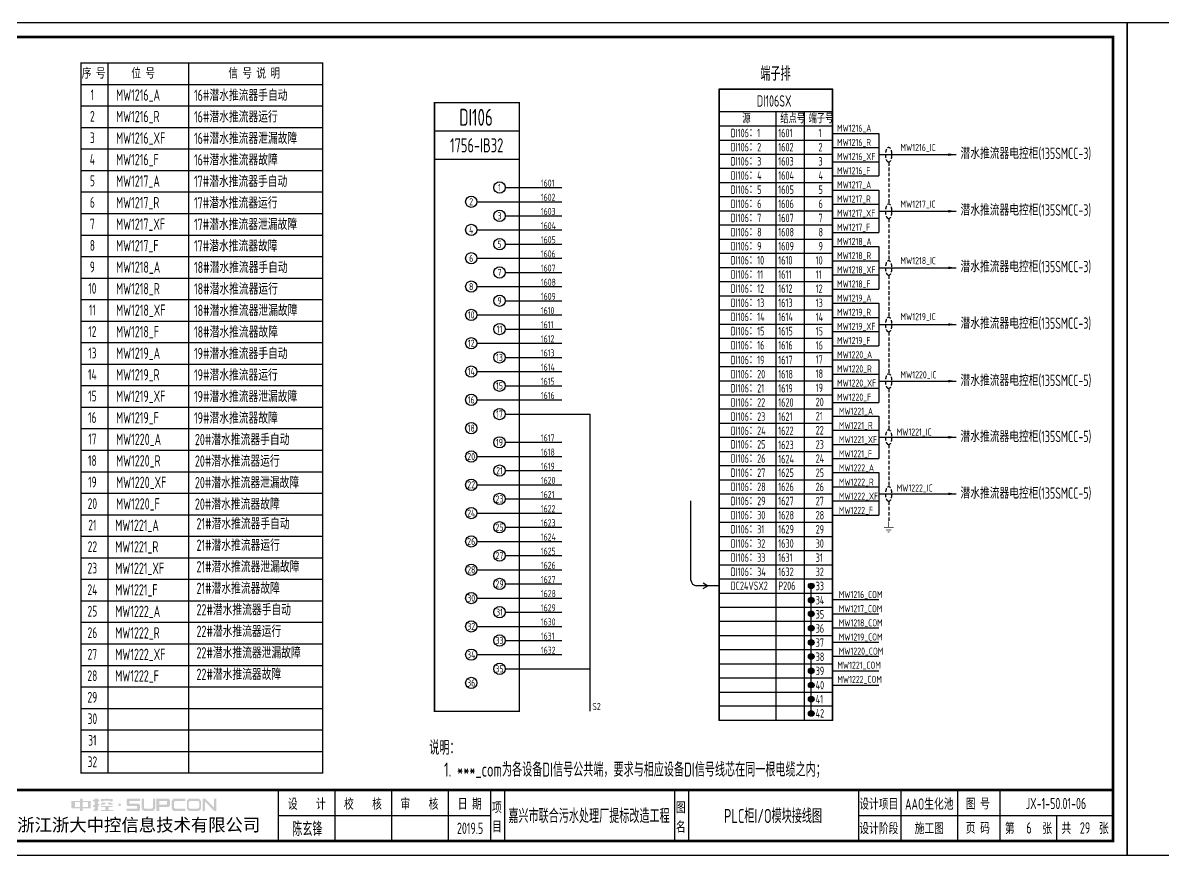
# Model space of a CAD drawing. Header units: millimetres. Extents: x 30557 to 235556, y -116603 to -73383.
# Drawn here: x 59918 to 63948, y -79651 to -76711 of the extents above; entities that cross this region are included whole.
import ezdxf
from ezdxf.enums import TextEntityAlignment as Align

# ---------------------------------------------------------------- set-up
doc = ezdxf.new("R2010")
doc.units = ezdxf.units.MM
doc.linetypes.add('DASHED2', pattern=[0.375, 0.25, -0.125])
doc.layers.add('1', color=3, linetype='Continuous')
doc.layers.add('符号层', color=3, linetype='Continuous')
doc.layers.add('_Drawing', color=7, linetype='Continuous', lineweight=25)
doc.styles.add('supcon', font='sceie.shx', dxfattribs={"width": 0.75, "height": 40, "bigfont": 'sceic.shx'})
doc.styles.add('Title', font='', dxfattribs={"height": 45})
doc.styles.get('Title').set_extended_font_data('SimHei')

# ---------------------------------------------------------------- blocks, each defined once
blk = doc.blocks.new('中控·SUPCON')
at = {"linetype": 'Continuous'}
h = blk.add_hatch(color=2, dxfattribs=at)
h.dxf.hatch_style = 1
h.paths.add_polyline_path([(34, 33), (20, 33), (20, 37), (15, 37), (15, 36), (15, 33), (0, 33), (0, 20), (13, 20), (15, 20), (15, 15), (20, 15), (20, 20), (22, 20), (34, 20)])
h.paths.add_polyline_path([(20, 30), (20, 31), (29, 31), (29, 22), (20, 22)], flags=16)
h.paths.add_polyline_path([(15, 30), (15, 22), (6, 22), (6, 31), (15, 31)], flags=16)
h.paths.add_polyline_path([(47, 32), (49, 32), (49, 35), (47, 35), (47, 37), (41, 37), (41, 35), (38, 35), (38, 32), (41, 32), (41, 25.8), (38, 25), (38, 22), (41, 22.8), (41, 18.3), (39, 17), (39, 15), (47, 16), (47, 24.5), (49, 25), (49, 28), (47, 27.5)])
h.paths.add_polyline_path([(61, 30), (55, 30), (52, 28), (52, 26), (58, 26)])
h.paths.add_polyline_path([(73, 28), (71, 28), (70, 30), (64, 30), (66, 26), (73, 26)])
h.paths.add_polyline_path([(73, 36), (64.6, 36), (64.6, 37), (60.4, 37), (60.4, 36), (52, 36), (52, 32), (56.8, 32), (56.8, 33.1), (68.2, 33.1), (68.2, 32), (73, 32)])
h.paths.add_polyline_path([(66, 22), (73, 22), (73, 24), (52, 24), (52, 22), (60, 22), (60, 17), (52, 17), (52, 15), (74, 15), (74, 17), (66, 17)])
h.paths.add_polyline_path([(82.7, 26.1, 1), (87.6, 26.1, 1)])
h.paths.add_polyline_path([(118, 28), (103.5, 28, -0.414214), (102.5, 29), (102.5, 32, -0.414214), (103.5, 33), (121, 33), (121, 37), (100.5, 37, 0.414214), (97.5, 34), (97.5, 27, 0.414214), (100.5, 24), (115, 24, -0.414214), (116, 23), (116, 20, -0.414214), (115, 19), (97.5, 19), (97.5, 15), (118, 15, 0.414214), (121, 18), (121, 25, 0.414214)])
h.paths.add_polyline_path([(128, 37), (124, 37), (124, 36), (124, 21, 0.414214), (130, 15), (142, 15, 0.414214), (148, 21), (148, 37), (144, 37), (144, 22, -0.414214), (141, 19), (131, 19, -0.414214), (128, 22)])
h.paths.add_polyline_path([(174, 26), (174, 33, 0.414214), (170, 37), (150, 37), (150, 36), (150, 15), (155, 15), (155, 22), (170, 22, 0.414214)])
h.paths.add_polyline_path([(167, 26), (155, 26), (155, 33), (167, 33, -0.414214), (169, 31), (169, 28, -0.414214)], flags=16)
h.paths.add_polyline_path([(201, 19), (185, 19, -0.414214), (181, 23), (181, 29, -0.414214), (185, 33), (201, 33), (201, 37), (183, 37, 0.414214), (177, 31), (177, 21, 0.414214), (183, 15), (201, 15)])
h.paths.add_polyline_path([(229, 21), (229, 31, 0.414214), (223, 37), (210, 37, 0.414214), (204, 31), (204, 21, 0.414214), (210, 15), (223, 15, 0.414214)])
h.paths.add_polyline_path([(207, 23), (207, 29, -0.414214), (211, 33), (222, 33, -0.414214), (226, 29), (226, 23, -0.414214), (222, 19), (211, 19, -0.414214)], flags=16)
h.paths.add_polyline_path([(236, 32.1), (252, 15), (256, 15), (256, 37), (252, 37), (252, 21), (236, 37), (232, 37), (232, 36), (232, 15), (236, 15)])
h = blk.add_hatch(color=2, dxfattribs=at)
h.dxf.hatch_style = 1
h.paths.add_polyline_path([(34, 33), (20, 33), (20, 37), (15, 37), (15, 36), (15, 33), (0, 33), (0, 20), (13, 20), (15, 20), (15, 15), (20, 15), (20, 20), (22, 20), (34, 20)])
h.paths.add_polyline_path([(20, 30), (20, 31), (29, 31), (29, 22), (20, 22)], flags=16)
h.paths.add_polyline_path([(15, 30), (15, 22), (6, 22), (6, 31), (15, 31)], flags=16)
h.paths.add_polyline_path([(47, 32), (49, 32), (49, 35), (47, 35), (47, 37), (41, 37), (41, 35), (38, 35), (38, 32), (41, 32), (41, 25.8), (38, 25), (38, 22), (41, 22.8), (41, 18.3), (39, 17), (39, 15), (47, 16), (47, 24.5), (49, 25), (49, 28), (47, 27.5)])
h.paths.add_polyline_path([(61, 30), (55, 30), (52, 28), (52, 26), (58, 26)])
h.paths.add_polyline_path([(73, 28), (71, 28), (70, 30), (64, 30), (66, 26), (73, 26)])
h.paths.add_polyline_path([(73, 36), (64.6, 36), (64.6, 37), (60.4, 37), (60.4, 36), (52, 36), (52, 32), (56.8, 32), (56.8, 33.1), (68.2, 33.1), (68.2, 32), (73, 32)])
h.paths.add_polyline_path([(66, 22), (73, 22), (73, 24), (52, 24), (52, 22), (60, 22), (60, 17), (52, 17), (52, 15), (74, 15), (74, 17), (66, 17)])
h.paths.add_polyline_path([(82.7, 26.1, 1), (87.6, 26.1, 1)])
h.paths.add_polyline_path([(118, 28), (103.5, 28, -0.414214), (102.5, 29), (102.5, 32, -0.414214), (103.5, 33), (121, 33), (121, 37), (100.5, 37, 0.414214), (97.5, 34), (97.5, 27, 0.414214), (100.5, 24), (115, 24, -0.414214), (116, 23), (116, 20, -0.414214), (115, 19), (97.5, 19), (97.5, 15), (118, 15, 0.414214), (121, 18), (121, 25, 0.414214)])
h.paths.add_polyline_path([(128, 37), (124, 37), (124, 36), (124, 21, 0.414214), (130, 15), (142, 15, 0.414214), (148, 21), (148, 37), (144, 37), (144, 22, -0.414214), (141, 19), (131, 19, -0.414214), (128, 22)])
h.paths.add_polyline_path([(174, 26), (174, 33, 0.414214), (170, 37), (150, 37), (150, 36), (150, 15), (155, 15), (155, 22), (170, 22, 0.414214)])
h.paths.add_polyline_path([(167, 26), (155, 26), (155, 33), (167, 33, -0.414214), (169, 31), (169, 28, -0.414214)], flags=16)
h.paths.add_polyline_path([(201, 19), (185, 19, -0.414214), (181, 23), (181, 29, -0.414214), (185, 33), (201, 33), (201, 37), (183, 37, 0.414214), (177, 31), (177, 21, 0.414214), (183, 15), (201, 15)])
h.paths.add_polyline_path([(229, 21), (229, 31, 0.414214), (223, 37), (210, 37, 0.414214), (204, 31), (204, 21, 0.414214), (210, 15), (223, 15, 0.414214)])
h.paths.add_polyline_path([(207, 23), (207, 29, -0.414214), (211, 33), (222, 33, -0.414214), (226, 29), (226, 23, -0.414214), (222, 19), (211, 19, -0.414214)], flags=16)
h.paths.add_polyline_path([(236, 32.1), (252, 15), (256, 15), (256, 37), (252, 37), (252, 21), (236, 37), (232, 37), (232, 36), (232, 15), (236, 15)])
h = blk.add_hatch(color=2, dxfattribs=at)
h.dxf.hatch_style = 1
h.paths.add_polyline_path([(34, 33), (20, 33), (20, 37), (15, 37), (15, 36), (15, 33), (0, 33), (0, 20), (13, 20), (15, 20), (15, 15), (20, 15), (20, 20), (22, 20), (34, 20)])
h.paths.add_polyline_path([(20, 30), (20, 31), (29, 31), (29, 22), (20, 22)], flags=16)
h.paths.add_polyline_path([(15, 30), (15, 22), (6, 22), (6, 31), (15, 31)], flags=16)
h.paths.add_polyline_path([(47, 32), (49, 32), (49, 35), (47, 35), (47, 37), (41, 37), (41, 35), (38, 35), (38, 32), (41, 32), (41, 25.8), (38, 25), (38, 22), (41, 22.8), (41, 18.3), (39, 17), (39, 15), (47, 16), (47, 24.5), (49, 25), (49, 28), (47, 27.5)])
h.paths.add_polyline_path([(61, 30), (55, 30), (52, 28), (52, 26), (58, 26)])
h.paths.add_polyline_path([(73, 28), (71, 28), (70, 30), (64, 30), (66, 26), (73, 26)])
h.paths.add_polyline_path([(73, 36), (64.6, 36), (64.6, 37), (60.4, 37), (60.4, 36), (52, 36), (52, 32), (56.8, 32), (56.8, 33.1), (68.2, 33.1), (68.2, 32), (73, 32)])
h.paths.add_polyline_path([(66, 22), (73, 22), (73, 24), (52, 24), (52, 22), (60, 22), (60, 17), (52, 17), (52, 15), (74, 15), (74, 17), (66, 17)])
h.paths.add_polyline_path([(82.7, 26.1, 1), (87.6, 26.1, 1)])
h.paths.add_polyline_path([(118, 28), (103.5, 28, -0.414214), (102.5, 29), (102.5, 32, -0.414214), (103.5, 33), (121, 33), (121, 37), (100.5, 37, 0.414214), (97.5, 34), (97.5, 27, 0.414214), (100.5, 24), (115, 24, -0.414214), (116, 23), (116, 20, -0.414214), (115, 19), (97.5, 19), (97.5, 15), (118, 15, 0.414214), (121, 18), (121, 25, 0.414214)])
h.paths.add_polyline_path([(128, 37), (124, 37), (124, 36), (124, 21, 0.414214), (130, 15), (142, 15, 0.414214), (148, 21), (148, 37), (144, 37), (144, 22, -0.414214), (141, 19), (131, 19, -0.414214), (128, 22)])
h.paths.add_polyline_path([(174, 26), (174, 33, 0.414214), (170, 37), (150, 37), (150, 36), (150, 15), (155, 15), (155, 22), (170, 22, 0.414214)])
h.paths.add_polyline_path([(167, 26), (155, 26), (155, 33), (167, 33, -0.414214), (169, 31), (169, 28, -0.414214)], flags=16)
h.paths.add_polyline_path([(201, 19), (185, 19, -0.414214), (181, 23), (181, 29, -0.414214), (185, 33), (201, 33), (201, 37), (183, 37, 0.414214), (177, 31), (177, 21, 0.414214), (183, 15), (201, 15)])
h.paths.add_polyline_path([(229, 21), (229, 31, 0.414214), (223, 37), (210, 37, 0.414214), (204, 31), (204, 21, 0.414214), (210, 15), (223, 15, 0.414214)])
h.paths.add_polyline_path([(207, 23), (207, 29, -0.414214), (211, 33), (222, 33, -0.414214), (226, 29), (226, 23, -0.414214), (222, 19), (211, 19, -0.414214)], flags=16)
h.paths.add_polyline_path([(236, 32.1), (252, 15), (256, 15), (256, 37), (252, 37), (252, 21), (236, 37), (232, 37), (232, 36), (232, 15), (236, 15)])
h = blk.add_hatch(color=2, dxfattribs=at)
h.dxf.hatch_style = 1
h.paths.add_polyline_path([(34, 33), (20, 33), (20, 37), (15, 37), (15, 36), (15, 33), (0, 33), (0, 20), (13, 20), (15, 20), (15, 15), (20, 15), (20, 20), (22, 20), (34, 20)])
h.paths.add_polyline_path([(20, 30), (20, 31), (29, 31), (29, 22), (20, 22)], flags=16)
h.paths.add_polyline_path([(15, 30), (15, 22), (6, 22), (6, 31), (15, 31)], flags=16)
h.paths.add_polyline_path([(47, 32), (49, 32), (49, 35), (47, 35), (47, 37), (41, 37), (41, 35), (38, 35), (38, 32), (41, 32), (41, 25.8), (38, 25), (38, 22), (41, 22.8), (41, 18.3), (39, 17), (39, 15), (47, 16), (47, 24.5), (49, 25), (49, 28), (47, 27.5)])
h.paths.add_polyline_path([(61, 30), (55, 30), (52, 28), (52, 26), (58, 26)])
h.paths.add_polyline_path([(73, 28), (71, 28), (70, 30), (64, 30), (66, 26), (73, 26)])
h.paths.add_polyline_path([(73, 36), (64.6, 36), (64.6, 37), (60.4, 37), (60.4, 36), (52, 36), (52, 32), (56.8, 32), (56.8, 33.1), (68.2, 33.1), (68.2, 32), (73, 32)])
h.paths.add_polyline_path([(66, 22), (73, 22), (73, 24), (52, 24), (52, 22), (60, 22), (60, 17), (52, 17), (52, 15), (74, 15), (74, 17), (66, 17)])
h.paths.add_polyline_path([(82.7, 26.1, 1), (87.6, 26.1, 1)])
h.paths.add_polyline_path([(118, 28), (103.5, 28, -0.414214), (102.5, 29), (102.5, 32, -0.414214), (103.5, 33), (121, 33), (121, 37), (100.5, 37, 0.414214), (97.5, 34), (97.5, 27, 0.414214), (100.5, 24), (115, 24, -0.414214), (116, 23), (116, 20, -0.414214), (115, 19), (97.5, 19), (97.5, 15), (118, 15, 0.414214), (121, 18), (121, 25, 0.414214)])
h.paths.add_polyline_path([(128, 37), (124, 37), (124, 36), (124, 21, 0.414214), (130, 15), (142, 15, 0.414214), (148, 21), (148, 37), (144, 37), (144, 22, -0.414214), (141, 19), (131, 19, -0.414214), (128, 22)])
h.paths.add_polyline_path([(174, 26), (174, 33, 0.414214), (170, 37), (150, 37), (150, 36), (150, 15), (155, 15), (155, 22), (170, 22, 0.414214)])
h.paths.add_polyline_path([(167, 26), (155, 26), (155, 33), (167, 33, -0.414214), (169, 31), (169, 28, -0.414214)], flags=16)
h.paths.add_polyline_path([(201, 19), (185, 19, -0.414214), (181, 23), (181, 29, -0.414214), (185, 33), (201, 33), (201, 37), (183, 37, 0.414214), (177, 31), (177, 21, 0.414214), (183, 15), (201, 15)])
h.paths.add_polyline_path([(229, 21), (229, 31, 0.414214), (223, 37), (210, 37, 0.414214), (204, 31), (204, 21, 0.414214), (210, 15), (223, 15, 0.414214)])
h.paths.add_polyline_path([(207, 23), (207, 29, -0.414214), (211, 33), (222, 33, -0.414214), (226, 29), (226, 23, -0.414214), (222, 19), (211, 19, -0.414214)], flags=16)
h.paths.add_polyline_path([(236, 32.1), (252, 15), (256, 15), (256, 37), (252, 37), (252, 21), (236, 37), (232, 37), (232, 36), (232, 15), (236, 15)])
h = blk.add_hatch(color=2, dxfattribs=at)
h.dxf.hatch_style = 1
h.paths.add_polyline_path([(34, 33), (20, 33), (20, 37), (15, 37), (15, 36), (15, 33), (0, 33), (0, 20), (13, 20), (15, 20), (15, 15), (20, 15), (20, 20), (22, 20), (34, 20)])
h.paths.add_polyline_path([(20, 30), (20, 31), (29, 31), (29, 22), (20, 22)], flags=16)
h.paths.add_polyline_path([(15, 30), (15, 22), (6, 22), (6, 31), (15, 31)], flags=16)
h.paths.add_polyline_path([(47, 32), (49, 32), (49, 35), (47, 35), (47, 37), (41, 37), (41, 35), (38, 35), (38, 32), (41, 32), (41, 25.8), (38, 25), (38, 22), (41, 22.8), (41, 18.3), (39, 17), (39, 15), (47, 16), (47, 24.5), (49, 25), (49, 28), (47, 27.5)])
h.paths.add_polyline_path([(61, 30), (55, 30), (52, 28), (52, 26), (58, 26)])
h.paths.add_polyline_path([(73, 28), (71, 28), (70, 30), (64, 30), (66, 26), (73, 26)])
h.paths.add_polyline_path([(73, 36), (64.6, 36), (64.6, 37), (60.4, 37), (60.4, 36), (52, 36), (52, 32), (56.8, 32), (56.8, 33.1), (68.2, 33.1), (68.2, 32), (73, 32)])
h.paths.add_polyline_path([(66, 22), (73, 22), (73, 24), (52, 24), (52, 22), (60, 22), (60, 17), (52, 17), (52, 15), (74, 15), (74, 17), (66, 17)])
h.paths.add_polyline_path([(82.7, 26.1, 1), (87.6, 26.1, 1)])
h.paths.add_polyline_path([(118, 28), (103.5, 28, -0.414214), (102.5, 29), (102.5, 32, -0.414214), (103.5, 33), (121, 33), (121, 37), (100.5, 37, 0.414214), (97.5, 34), (97.5, 27, 0.414214), (100.5, 24), (115, 24, -0.414214), (116, 23), (116, 20, -0.414214), (115, 19), (97.5, 19), (97.5, 15), (118, 15, 0.414214), (121, 18), (121, 25, 0.414214)])
h.paths.add_polyline_path([(128, 37), (124, 37), (124, 36), (124, 21, 0.414214), (130, 15), (142, 15, 0.414214), (148, 21), (148, 37), (144, 37), (144, 22, -0.414214), (141, 19), (131, 19, -0.414214), (128, 22)])
h.paths.add_polyline_path([(174, 26), (174, 33, 0.414214), (170, 37), (150, 37), (150, 36), (150, 15), (155, 15), (155, 22), (170, 22, 0.414214)])
h.paths.add_polyline_path([(167, 26), (155, 26), (155, 33), (167, 33, -0.414214), (169, 31), (169, 28, -0.414214)], flags=16)
h.paths.add_polyline_path([(201, 19), (185, 19, -0.414214), (181, 23), (181, 29, -0.414214), (185, 33), (201, 33), (201, 37), (183, 37, 0.414214), (177, 31), (177, 21, 0.414214), (183, 15), (201, 15)])
h.paths.add_polyline_path([(229, 21), (229, 31, 0.414214), (223, 37), (210, 37, 0.414214), (204, 31), (204, 21, 0.414214), (210, 15), (223, 15, 0.414214)])
h.paths.add_polyline_path([(207, 23), (207, 29, -0.414214), (211, 33), (222, 33, -0.414214), (226, 29), (226, 23, -0.414214), (222, 19), (211, 19, -0.414214)], flags=16)
h.paths.add_polyline_path([(236, 32.1), (252, 15), (256, 15), (256, 37), (252, 37), (252, 21), (236, 37), (232, 37), (232, 36), (232, 15), (236, 15)])
h = blk.add_hatch(color=2, dxfattribs=at)
h.dxf.hatch_style = 1
h.paths.add_polyline_path([(34, 33), (20, 33), (20, 37), (15, 37), (15, 36), (15, 33), (0, 33), (0, 20), (13, 20), (15, 20), (15, 15), (20, 15), (20, 20), (22, 20), (34, 20)])
h.paths.add_polyline_path([(20, 30), (20, 31), (29, 31), (29, 22), (20, 22)], flags=16)
h.paths.add_polyline_path([(15, 30), (15, 22), (6, 22), (6, 31), (15, 31)], flags=16)
h.paths.add_polyline_path([(47, 32), (49, 32), (49, 35), (47, 35), (47, 37), (41, 37), (41, 35), (38, 35), (38, 32), (41, 32), (41, 25.8), (38, 25), (38, 22), (41, 22.8), (41, 18.3), (39, 17), (39, 15), (47, 16), (47, 24.5), (49, 25), (49, 28), (47, 27.5)])
h.paths.add_polyline_path([(61, 30), (55, 30), (52, 28), (52, 26), (58, 26)])
h.paths.add_polyline_path([(73, 28), (71, 28), (70, 30), (64, 30), (66, 26), (73, 26)])
h.paths.add_polyline_path([(73, 36), (64.6, 36), (64.6, 37), (60.4, 37), (60.4, 36), (52, 36), (52, 32), (56.8, 32), (56.8, 33.1), (68.2, 33.1), (68.2, 32), (73, 32)])
h.paths.add_polyline_path([(66, 22), (73, 22), (73, 24), (52, 24), (52, 22), (60, 22), (60, 17), (52, 17), (52, 15), (74, 15), (74, 17), (66, 17)])
h.paths.add_polyline_path([(82.7, 26.1, 1), (87.6, 26.1, 1)])
h.paths.add_polyline_path([(118, 28), (103.5, 28, -0.414214), (102.5, 29), (102.5, 32, -0.414214), (103.5, 33), (121, 33), (121, 37), (100.5, 37, 0.414214), (97.5, 34), (97.5, 27, 0.414214), (100.5, 24), (115, 24, -0.414214), (116, 23), (116, 20, -0.414214), (115, 19), (97.5, 19), (97.5, 15), (118, 15, 0.414214), (121, 18), (121, 25, 0.414214)])
h.paths.add_polyline_path([(128, 37), (124, 37), (124, 36), (124, 21, 0.414214), (130, 15), (142, 15, 0.414214), (148, 21), (148, 37), (144, 37), (144, 22, -0.414214), (141, 19), (131, 19, -0.414214), (128, 22)])
h.paths.add_polyline_path([(174, 26), (174, 33, 0.414214), (170, 37), (150, 37), (150, 36), (150, 15), (155, 15), (155, 22), (170, 22, 0.414214)])
h.paths.add_polyline_path([(167, 26), (155, 26), (155, 33), (167, 33, -0.414214), (169, 31), (169, 28, -0.414214)], flags=16)
h.paths.add_polyline_path([(201, 19), (185, 19, -0.414214), (181, 23), (181, 29, -0.414214), (185, 33), (201, 33), (201, 37), (183, 37, 0.414214), (177, 31), (177, 21, 0.414214), (183, 15), (201, 15)])
h.paths.add_polyline_path([(229, 21), (229, 31, 0.414214), (223, 37), (210, 37, 0.414214), (204, 31), (204, 21, 0.414214), (210, 15), (223, 15, 0.414214)])
h.paths.add_polyline_path([(207, 23), (207, 29, -0.414214), (211, 33), (222, 33, -0.414214), (226, 29), (226, 23, -0.414214), (222, 19), (211, 19, -0.414214)], flags=16)
h.paths.add_polyline_path([(236, 32.1), (252, 15), (256, 15), (256, 37), (252, 37), (252, 21), (236, 37), (232, 37), (232, 36), (232, 15), (236, 15)])
blk = doc.blocks.new('supcon图框')
at = {"linetype": 'Continuous'}
for p, q in [((6145.7, 4361.7), (1987.7, 4361.7)), ((1987.7, 4361.7), (1987.7, 1421.7)), ((6145.7, 1421.7), (6145.7, 4361.7)), ((1987.7, 1421.7), (6145.7, 1421.7))]:
    blk.add_line(p, q, dxfattribs=at)
for p, q in [((3145.7, 1651.7), (3145.7, 1471.7)), ((3345.7, 1651.7), (3345.7, 1471.7)), ((3545.7, 1651.7), (3545.7, 1471.7)), ((3745.7, 1651.7), (3745.7, 1471.7)), ((3895.7, 1651.7), (3895.7, 1471.7)), ((3945.7, 1651.7), (3945.7, 1471.7)), ((4545.7, 1651.7), (4545.7, 1471.7)), ((4595.7, 1651.7), (4595.7, 1471.7)), ((5195.7, 1651.7), (5195.7, 1471.7)), ((5345.7, 1651.7), (5345.7, 1471.7)), ((5545.7, 1651.7), (5545.7, 1471.7)), ((5695.7, 1651.7), (5695.7, 1471.7)), ((3145.7, 1561.7), (3895.7, 1561.7)), ((5195.7, 1561.7), (6095.7, 1561.7)), ((5895.7, 1561.7), (5895.7, 1471.7))]:
    blk.add_line(p, q)
at = {"linetype": 'Continuous', "const_width": 10}
blk.add_lwpolyline([(2195.7, 4311.7), (6095.7, 4311.7), (6095.7, 1471.7), (2195.7, 1471.7)], close=True, dxfattribs=at)
blk.add_lwpolyline([(2195.7, 1651.7), (6095.7, 1651.7)], dxfattribs=at)
at = {"linetype": 'Continuous', "xscale": 2, "yscale": 2, "zscale": 2}
blk.add_blockref('中控·SUPCON', (2414.6, 1547.7), dxfattribs=at)
at = {"style": 'supcon', "width": 0.75}
for s, p in [('设    计', (3246.2, 1604.2)), ('校    核', (3444.8, 1604.2)), ('审    核', (3644.5, 1604.2)), ('日 期', (3822.5, 1604.2)), ('设计项目', (5268, 1604.2)), ('图 号', (5618, 1604.2)), ('项', (3918.2, 1590.7)), ('图', (4568.2, 1590.7)), ('目', (3918.2, 1522.9)), ('名', (4568.2, 1522.9)), ('设计阶段', (5268, 1518.1)), ('施工图', (5446.5, 1518.1)), ('页 码', (5618, 1518.1)), ('第      张', (5797, 1518.1)), ('共      张', (5997, 1518.1))]:
    blk.add_text(s, height=40, dxfattribs=at).set_placement(p, align=Align.MIDDLE)
at = {"style": 'Title'}
blk.add_text('浙江浙大中控信息技术有限公司', height=45, dxfattribs=at).set_placement((2222.8, 1506.2))
blk = doc.blocks.new('DI端子_42')
at = {"lineweight": -3}
h = blk.add_hatch(color=256, dxfattribs=at)
h.dxf.hatch_style = 1
h.paths.add_polyline_path([(10680.5, 453.6, 1), (10660.5, 453.6, 1)])
h = blk.add_hatch(color=256, dxfattribs=at)
h.dxf.hatch_style = 1
h.paths.add_polyline_path([(10680.5, 403.6, 1), (10660.5, 403.6, 1)])
h = blk.add_hatch(color=256, dxfattribs=at)
h.dxf.hatch_style = 1
h.paths.add_polyline_path([(10680.5, 354.9, 1), (10660.5, 354.9, 1)])
h = blk.add_hatch(color=256, dxfattribs=at)
h.dxf.hatch_style = 1
h.paths.add_polyline_path([(10680.5, 304.9, 1), (10660.5, 304.9, 1)])
h = blk.add_hatch(color=256, dxfattribs=at)
h.dxf.hatch_style = 1
h.paths.add_polyline_path([(10680.5, 254.2, 1), (10660.5, 254.2, 1)])
h = blk.add_hatch(color=256, dxfattribs=at)
h.dxf.hatch_style = 1
h.paths.add_polyline_path([(10680.5, 204.2, 1), (10660.5, 204.2, 1)])
h = blk.add_hatch(color=256, dxfattribs=at)
h.dxf.hatch_style = 1
h.paths.add_polyline_path([(10680.5, 153.8, 1), (10660.5, 153.8, 1)])
h = blk.add_hatch(color=256, dxfattribs=at)
h.dxf.hatch_style = 1
h.paths.add_polyline_path([(10680.5, 103.8, 1), (10660.5, 103.8, 1)])
h = blk.add_hatch(color=256, dxfattribs=at)
h.dxf.hatch_style = 1
h.paths.add_polyline_path([(10680.5, 53.5, 1), (10660.5, 53.5, 1)])
h = blk.add_hatch(color=256, dxfattribs=at)
h.dxf.hatch_style = 1
h.paths.add_polyline_path([(10680.5, 3.5, 1), (10660.5, 3.5, 1)])
for p, q in [((10345.5, 2208.8), (10345.5, 78.8)), ((10745.5, 2208.8), (10345.5, 2208.8)), ((10745.5, 78.8), (10745.5, 2208.8)), ((10545.5, 2128.8), (10545.5, 78.8)), ((10645.5, 2128.8), (10645.5, 78.8)), ((10345.5, 2078.8), (10745.5, 2078.8)), ((10345.5, 2028.8), (10745.5, 2028.8)), ((10345.5, 1978.8), (10745.5, 1978.8)), ((10345.5, 1928.8), (10745.5, 1928.8)), ((10345.5, 1878.8), (10745.5, 1878.8)), ((10345.5, 1828.8), (10745.5, 1828.8)), ((10345.5, 1778.8), (10745.5, 1778.8)), ((10345.5, 1728.8), (10745.5, 1728.8)), ((10345.5, 1678.8), (10745.5, 1678.8)), ((10345.5, 1628.8), (10745.5, 1628.8)), ((10345.5, 1578.8), (10745.5, 1578.8)), ((10345.5, 1528.8), (10745.5, 1528.8)), ((10345.5, 1478.8), (10745.5, 1478.8)), ((10345.5, 1428.8), (10745.5, 1428.8)), ((10345.5, 1378.8), (10745.5, 1378.8)), ((10345.5, 1328.8), (10745.5, 1328.8)), ((10345.5, 1278.8), (10745.5, 1278.8)), ((10345.5, 1228.8), (10745.5, 1228.8)), ((10345.5, 1178.8), (10745.5, 1178.8)), ((10345.5, 1128.8), (10745.5, 1128.8)), ((10345.5, 1078.8), (10745.5, 1078.8)), ((10345.5, 1028.8), (10745.5, 1028.8)), ((10345.5, 978.8), (10745.5, 978.8)), ((10345.5, 928.8), (10745.5, 928.8)), ((10345.5, 878.8), (10745.5, 878.8)), ((10345.5, 828.8), (10745.5, 828.8)), ((10345.5, 778.8), (10745.5, 778.8)), ((10345.5, 728.8), (10745.5, 728.8)), ((10345.5, 678.8), (10745.5, 678.8)), ((10345.5, 628.8), (10745.5, 628.8)), ((10345.5, 578.8), (10745.5, 578.8)), ((10345.5, 528.8), (10745.5, 528.8)), ((10345.5, 478.8), (10745.5, 478.8)), ((10345.5, 428.8), (10745.5, 428.8)), ((10345.5, 378.8), (10745.5, 378.8)), ((10345.5, 328.8), (10745.5, 328.8)), ((10345.5, 278.8), (10745.5, 278.8)), ((10345.5, 228.8), (10745.5, 228.8)), ((10345.5, 178.8), (10745.5, 178.8)), ((10345.5, 128.8), (10745.5, 128.8))]:
    blk.add_line(p, q, dxfattribs=at)
for p, q in [((10345.5, 2208.8), (10745.5, 2208.8)), ((10345.5, -21.2), (10345.5, 2208.8)), ((10745.5, 2208.8), (10745.5, -21.2)), ((10670, 2.9), (10670, 454.3)), ((10345.5, 78.8), (10745.5, 78.8)), ((10345.5, 28.8), (10345.5, 78.8)), ((10545.5, 78.8), (10545.5, -21.2)), ((10645.5, 78.8), (10645.5, -21.2)), ((10745.5, 78.8), (10745.5, 28.8)), ((10745.5, 28.8), (10345.5, 28.8)), ((10345.5, -21.2), (10345.5, 28.8)), ((10745.5, 28.8), (10745.5, -21.2)), ((10745.5, -21.2), (10345.5, -21.2)), ((10745.5, -21.2), (10345.5, -21.2))]:
    blk.add_line(p, q)
at = {"const_width": 5}
blk.add_lwpolyline([(10345.5, 2208.8), (10745.5, 2208.8), (10745.5, -21.2), (10345.5, -21.2), (10345.5, 2208.8)], dxfattribs=at)
at = {"lineweight": -3, "const_width": 5}
blk.add_lwpolyline([(10345.5, 2128.8), (10745.5, 2128.8)], dxfattribs=at)
at = {"lineweight": -3}
for centre in [(10670.5, 453.6), (10670.5, 403.6), (10670.5, 354.9), (10670.5, 304.9), (10670.5, 254.2), (10670.5, 204.2), (10670.5, 153.8), (10670.5, 103.8), (10670.5, 53.5), (10670.5, 3.5)]:
    blk.add_circle(centre, 10, dxfattribs=at)
at = {"color": 7, "style": 'supcon', "width": 0.75}
for s, p in [('源', (10427.3, 2088.6)), ('结点号', (10561.2, 2088.6)), ('端子号', (10661.2, 2088.6)), ('1', (10696.4, 2038.6)), ('2', (10696.4, 1988.6)), ('3', (10696.4, 1938.6)), ('4', (10696.4, 1888.6)), ('5', (10696.4, 1838.6)), ('6', (10696.4, 1788.6)), ('7', (10696.4, 1738.6)), ('8', (10696.4, 1688.6)), ('9', (10696.4, 1638.6)), ('10', (10686.4, 1588.6)), ('11', (10686.4, 1538.6)), ('12', (10686.4, 1488.6)), ('13', (10686.4, 1438.6)), ('14', (10686.4, 1388.6)), ('15', (10686.4, 1338.6)), ('16', (10686.4, 1288.6)), ('17', (10686.4, 1238.6)), ('18', (10686.4, 1188.6)), ('19', (10686.4, 1138.6)), ('20', (10686.4, 1088.6)), ('21', (10686.4, 1038.6)), ('22', (10686.4, 988.6)), ('23', (10686.4, 938.6)), ('24', (10686.4, 888.6)), ('25', (10686.4, 838.6)), ('26', (10686.4, 788.6)), ('27', (10686.4, 738.6)), ('28', (10686.4, 688.6)), ('29', (10686.4, 638.6)), ('30', (10686.4, 588.6)), ('31', (10686.4, 538.6)), ('32', (10686.4, 488.6)), ('33', (10686.4, 438.6)), ('34', (10686.4, 388.6)), ('35', (10686.4, 338.6)), ('36', (10686.4, 288.6)), ('37', (10686.4, 238.6)), ('38', (10686.4, 188.6)), ('39', (10686.4, 138.6)), ('40', (10686.4, 88.6)), ('41', (10686.4, 38.6)), ('42', (10686.4, -11.2))]:
    blk.add_text(s, height=30, dxfattribs=at).set_placement(p)
blk = doc.blocks.new('1756-IB32')
at = {"linetype": 'Continuous'}
for p, q in [((13409.3, 32239.5), (13609.3, 32239.5)), ((13309.3, 32189.5), (13609.3, 32189.5)), ((13409.3, 32139.5), (13609.3, 32139.5)), ((13309.3, 32089.5), (13609.3, 32089.5)), ((13409.3, 32039.5), (13609.3, 32039.5)), ((13309.3, 31989.5), (13609.3, 31989.5)), ((13409.3, 31939.5), (13609.3, 31939.5)), ((13309.3, 31889.5), (13609.3, 31889.5)), ((13409.3, 31839.5), (13609.3, 31839.5)), ((13309.3, 31789.5), (13609.3, 31789.5)), ((13409.3, 31739.5), (13609.3, 31739.5)), ((13309.3, 31689.5), (13609.3, 31689.5)), ((13409.3, 31639.5), (13609.3, 31639.5)), ((13309.3, 31589.5), (13609.3, 31589.5)), ((13409.3, 31539.5), (13609.3, 31539.5)), ((13309.3, 31489.5), (13609.3, 31489.5)), ((13409.3, 31339.5), (13609.3, 31339.5)), ((13309.3, 31289.5), (13609.3, 31289.5)), ((13409.3, 31239.5), (13609.3, 31239.5)), ((13309.3, 31189.5), (13609.3, 31189.5)), ((13409.3, 31139.5), (13609.3, 31139.5)), ((13309.3, 31089.5), (13609.3, 31089.5)), ((13409.3, 31039.5), (13609.3, 31039.5)), ((13309.3, 30989.5), (13609.3, 30989.5)), ((13409.3, 30939.5), (13609.3, 30939.5)), ((13309.3, 30889.5), (13609.3, 30889.5)), ((13409.3, 30839.5), (13609.3, 30839.5)), ((13309.3, 30789.5), (13609.3, 30789.5)), ((13409.3, 30739.5), (13609.3, 30739.5)), ((13309.3, 30689.5), (13609.3, 30689.5)), ((13409.3, 30639.5), (13609.3, 30639.5)), ((13309.3, 30589.5), (13609.3, 30589.5))]:
    blk.add_line(p, q, dxfattribs=at)
at = {"color": 5, "linetype": 'Continuous'}
for p, q in [((13409.3, 31439.5), (13709.3, 31439.5)), ((13709.3, 30389.5), (13709.3, 31439.5)), ((13409.3, 30539.5), (13709.3, 30539.5))]:
    blk.add_line(p, q, dxfattribs=at)
at = {"linetype": 'Continuous', "const_width": 5}
blk.add_lwpolyline([(13159.3, 32539.5), (13459.3, 32539.5), (13459.3, 30389.5), (13159.3, 30389.5)], close=True, dxfattribs=at)
for points in [[(13159.3, 32439.5), (13459.3, 32439.5)], [(13159.3, 32339.5), (13459.3, 32339.5)]]:
    blk.add_lwpolyline(points, dxfattribs=at)
at = {"lineweight": -3}
for centre in [(13389.3, 32239.5), (13289.3, 32189.5), (13389.3, 32139.5), (13289.3, 32089.5), (13389.3, 32039.5), (13289.3, 31989.5), (13389.3, 31939.5), (13289.3, 31889.5), (13389.3, 31839.5), (13289.3, 31789.5), (13389.3, 31739.5), (13289.3, 31689.5), (13389.3, 31639.5), (13289.3, 31589.5), (13389.3, 31539.5), (13289.3, 31489.5), (13389.3, 31439.5), (13289.3, 31389.5), (13389.3, 31339.5), (13289.3, 31289.5), (13389.3, 31239.5), (13289.3, 31189.5), (13389.3, 31139.5), (13289.3, 31089.5), (13389.3, 31039.5), (13289.3, 30989.5), (13389.3, 30939.5), (13289.3, 30889.5), (13389.3, 30839.5), (13289.3, 30789.5), (13389.3, 30739.5), (13289.3, 30689.5), (13389.3, 30639.5), (13289.3, 30589.5), (13389.3, 30539.5), (13289.3, 30489.5)]:
    blk.add_circle(centre, 20, dxfattribs=at)
at = {"color": 7, "style": 'supcon', "width": 0.75}
blk.add_text('1756-IB32', height=50, dxfattribs=at).set_placement((13308.4, 32388.6), align=Align.MIDDLE)
at = {"style": 'supcon', "width": 0.75}
for s, p in [('1', (13389.1, 32239.5)), ('2', (13289.1, 32189.5)), ('3', (13389.1, 32139.5)), ('4', (13289.1, 32089.5)), ('5', (13389.1, 32039.5)), ('6', (13289.1, 31989.5)), ('7', (13389.1, 31939.5)), ('8', (13289.1, 31889.5)), ('9', (13389.1, 31839.5)), ('10', (13289.1, 31789.5)), ('11', (13389.1, 31739.5)), ('12', (13289.1, 31689.5)), ('13', (13389.1, 31639.5)), ('14', (13289.1, 31589.5)), ('15', (13389.1, 31539.5)), ('16', (13289.1, 31489.5)), ('17', (13389.1, 31439.5)), ('18', (13289.1, 31389.5)), ('19', (13389.1, 31339.5)), ('20', (13289.1, 31289.5)), ('21', (13389.1, 31239.5)), ('22', (13289.1, 31189.5)), ('23', (13389.1, 31139.5)), ('24', (13289.1, 31089.5)), ('25', (13389.1, 31039.5)), ('26', (13289.1, 30989.5)), ('27', (13389.1, 30939.5)), ('28', (13289.1, 30889.5)), ('29', (13389.1, 30839.5)), ('30', (13289.1, 30789.5)), ('31', (13389.1, 30739.5)), ('32', (13289.1, 30689.5)), ('33', (13389.1, 30639.5)), ('34', (13289.1, 30589.5)), ('35', (13389.1, 30539.5)), ('36', (13289.1, 30489.5))]:
    blk.add_text(s, height=25, dxfattribs=at).set_placement(p, align=Align.MIDDLE)

msp = doc.modelspace()

# ---------------------------------------------------------------- linework, layer by layer
at = {"lineweight": -3}
for p, q in [((60218.1, -76852.3), (60218.1, -77612.3)), ((60503.1, -76852.3), (60503.1, -77612.3)), ((60123.1, -76928.3), (60978.1, -76928.3)), ((60123.1, -77004.3), (60978.1, -77004.3)), ((60123.1, -77080.3), (60978.1, -77080.3)), ((60123.1, -77156.3), (60978.1, -77156.3)), ((60123.1, -77232.3), (60978.1, -77232.3)), ((60123.1, -77308.3), (60978.1, -77308.3)), ((60123.1, -77384.3), (60978.1, -77384.3)), ((60123.1, -77460.3), (60978.1, -77460.3)), ((60123.1, -77536.3), (60978.1, -77536.3)), ((60123.1, -77612.3), (60978.1, -77612.3)), ((60218.1, -77612.3), (60218.1, -79360.3)), ((60503.1, -77612.3), (60503.1, -79360.3)), ((60123.1, -77688.3), (60978.1, -77688.3)), ((60123.1, -77764.3), (60978.1, -77764.3)), ((60123.1, -77840.3), (60978.1, -77840.3)), ((60123.1, -77916.3), (60978.1, -77916.3)), ((60123.1, -77992.3), (60978.1, -77992.3)), ((60123.1, -78068.3), (60978.1, -78068.3)), ((60123.1, -78144.3), (60978.1, -78144.3)), ((60123.1, -78220.3), (60978.1, -78220.3)), ((60123.1, -78296.3), (60978.1, -78296.3)), ((60123.1, -78372.3), (60978.1, -78372.3)), ((60123.1, -78448.3), (60978.1, -78448.3)), ((60123.1, -78524.3), (60978.1, -78524.3)), ((60123.1, -78600.3), (60978.1, -78600.3)), ((60123.1, -78676.3), (60978.1, -78676.3)), ((60123.1, -78752.3), (60978.1, -78752.3)), ((60123.1, -78828.3), (60978.1, -78828.3)), ((60123.1, -78904.3), (60978.1, -78904.3)), ((60123.1, -78980.3), (60978.1, -78980.3)), ((60123.1, -79056.3), (60978.1, -79056.3)), ((60123.1, -79132.3), (60978.1, -79132.3)), ((60123.1, -79208.3), (60978.1, -79208.3)), ((60123.1, -79284.3), (60978.1, -79284.3)), ((60123.1, -79360.3), (60978.1, -79360.3))]:
    msp.add_line(p, q, dxfattribs=at)
for p, q in [((62779.3, -77101.4), (62943.5, -77101.4)), ((62943.5, -77101.4), (62943.5, -77251.4)), ((62779.3, -77151.4), (62943.5, -77151.4)), ((62943.5, -77176.4), (63217, -77176.4)), ((62779.3, -77201.4), (62943.5, -77201.4)), ((62779.3, -77251.4), (62943.5, -77251.4)), ((62779.3, -77301.4), (62943.5, -77301.4)), ((62943.5, -77301.4), (62943.5, -77451.4)), ((62779.3, -77351.4), (62943.5, -77351.4)), ((62943.5, -77376.4), (63217, -77376.4)), ((62779.3, -77401.4), (62943.5, -77401.4)), ((62779.3, -77451.4), (62943.5, -77451.4)), ((62779.3, -77501.4), (62943.5, -77501.4)), ((62943.5, -77501.4), (62943.5, -77651.4)), ((62779.3, -77551.4), (62943.5, -77551.4)), ((62943.5, -77576.4), (63217, -77576.4)), ((62779.3, -77601.4), (62943.5, -77601.4)), ((62779.3, -77651.4), (62943.5, -77651.4)), ((62779.3, -77701.4), (62943.5, -77701.4)), ((62943.5, -77701.4), (62943.5, -77851.4)), ((62779.3, -77751.4), (62943.5, -77751.4)), ((62943.5, -77776.4), (63217, -77776.4)), ((62779.3, -77801.4), (62943.5, -77801.4)), ((62779.3, -77851.4), (62943.5, -77851.4)), ((62779.3, -77901.4), (62943.5, -77901.4)), ((62943.5, -77901.4), (62943.5, -78051.4)), ((62779.3, -77951.4), (62943.5, -77951.4)), ((62943.5, -77976.4), (63217, -77976.4)), ((62779.3, -78001.4), (62943.5, -78001.4)), ((62779.3, -78051.4), (62943.5, -78051.4)), ((62779.3, -78099.7), (62943.5, -78099.7)), ((62943.5, -78099.7), (62943.5, -78249.7)), ((62779.3, -78149.7), (62943.5, -78149.7)), ((62943.5, -78174.7), (63217, -78174.7)), ((62779.3, -78199.7), (62943.5, -78199.7)), ((62779.3, -78249.7), (62943.5, -78249.7)), ((62779.3, -78299.7), (62943.5, -78299.7)), ((62943.5, -78299.7), (62943.5, -78449.7)), ((62779.3, -78349.7), (62943.5, -78349.7)), ((62943.5, -78374.7), (63217, -78374.7)), ((62779.3, -78399.7), (62943.5, -78399.7)), ((62779.3, -78449.7), (62943.5, -78449.7)), ((62779.3, -78748.2), (62943.5, -78748.2)), ((62779.3, -78798.2), (62943.5, -78798.2)), ((62779.3, -78848.2), (62943.5, -78848.2)), ((62779.3, -78898.2), (62943.5, -78898.2)), ((62779.3, -78948.2), (62943.5, -78948.2)), ((62779.3, -78999.8), (62943.5, -78999.8)), ((62779.3, -79049.8), (62943.5, -79049.8))]:
    msp.add_line(p, q)
at = {"color": 0, "linetype": 'DASHED2', "ltscale": 50}
for p, q in [((62978.2, -77203), (62978.2, -77350.1)), ((62978.2, -77403), (62978.2, -77550.1)), ((62978.2, -77603), (62978.2, -77750.1)), ((62978.2, -77803), (62978.2, -77950.1)), ((62979.2, -78002.9), (62979.2, -78150)), ((62978.2, -78201.3), (62978.2, -78348.4)), ((62978.2, -78401.3), (62978.2, -78471.8))]:
    msp.add_line(p, q, dxfattribs=at)
at = {"color": 37, "linetype": 'Continuous'}
for p, q in [((62279.3, -78679.1), (62279.3, -78399.1)), ((62379.3, -78699.1), (62299.3, -78699.1)), ((62321.9, -78689.1), (62339.3, -78699.1)), ((62321.9, -78709.1), (62339.3, -78699.1))]:
    msp.add_line(p, q, dxfattribs=at)
at = {"lineweight": -3, "const_width": 4.75}
msp.add_lwpolyline([(60123.1, -76852.3), (60123.1, -79360.3), (60978.1, -79360.3), (60978.1, -76852.3)], close=True, dxfattribs=at)
for points in [[(63217, -77176.4, 0, 9, 0), (63189.3, -77176.4, 9, 9, 0)], [(63217, -77376.4, 0, 9, 0), (63189.3, -77376.4, 9, 9, 0)], [(63217, -77576.4, 0, 9, 0), (63189.3, -77576.4, 9, 9, 0)], [(63217, -77776.4, 0, 9, 0), (63189.3, -77776.4, 9, 9, 0)], [(63217, -77976.4, 0, 9, 0), (63189.3, -77976.4, 9, 9, 0)], [(63217, -78174.7, 0, 9, 0), (63189.3, -78174.7, 9, 9, 0)], [(63217, -78374.7, 0, 9, 0), (63189.3, -78374.7, 9, 9, 0)]]:
    msp.add_lwpolyline(points, format="xyseb")
at = {"color": 37, "linetype": 'Continuous'}
msp.add_arc((62299.3, -78679.1), 20, 180, 270, dxfattribs=at)
at = {"color": 0, "linetype": 'DASHED2', "ltscale": 50}
for centre in [(62978.2, -77176.6), (62978.2, -77376.6), (62978.2, -77576.6), (62978.2, -77776.6), (62978.2, -77976.6), (62978.2, -78174.8), (62978.2, -78374.8)]:
    msp.add_ellipse(centre, major_axis=(0, -26.4), ratio=0.394838, dxfattribs=at)
at = {"layer": '1', "color": 0, "const_width": 1.62}
for points in [[(62978.2, -78471.8), (62978.2, -78492.9)], [(62961.1, -78492.9), (62995.2, -78492.9)], [(62969.2, -78502.3), (62987.6, -78502.3)], [(62974.9, -78509.4), (62982, -78509.4)]]:
    msp.add_lwpolyline(points, dxfattribs=at)

# ---------------------------------------------------------------- block references
for name, p in [('supcon图框', (57675.2, -81072.6)), ('supcon图框', (61833.2, -81072.6)), ('DI端子_42', (52033.7, -79153.6))]:
    msp.add_blockref(name, p)
at = {"color": 1}
msp.add_blockref('1756-IB32', (48213.5, -109532.1), dxfattribs=at)

# ---------------------------------------------------------------- texts
at = {"style": 'supcon', "width": 0.75}
for s, p in [('序 号', (60168.2, -76908)), ('位 号', (60343.3, -76908)), ('信 号 说 明', (60735.7, -76908)), ('1', (60163.7, -76984)), ('2', (60163.7, -77060)), ('3', (60163.7, -77136)), ('4', (60163.7, -77212)), ('5', (60163.7, -77288)), ('6', (60163.7, -77364)), ('7', (60163.7, -77440)), ('8', (60163.7, -77516)), ('9', (60163.7, -77592)), ('10', (60163.7, -77668)), ('11', (60163.7, -77744)), ('12', (60163.7, -77820)), ('13', (60163.7, -77896)), ('14', (60163.7, -77972)), ('15', (60163.7, -78048)), ('16', (60163.7, -78124)), ('17', (60163.7, -78200)), ('18', (60163.7, -78276)), ('19', (60163.7, -78352)), ('20', (60163.7, -78428)), ('21', (60163.7, -78504)), ('22', (60163.7, -78580)), ('23', (60163.7, -78656)), ('24', (60163.7, -78732)), ('25', (60163.7, -78808)), ('26', (60163.7, -78884)), ('27', (60163.7, -78960)), ('28', (60163.7, -79036)), ('29', (60163.7, -79112)), ('30', (60163.7, -79188)), ('31', (60163.7, -79264)), ('32', (60163.7, -79340))]:
    msp.add_text(s, height=38, dxfattribs=at).set_placement(p, align=Align.CENTER)
at = {"linetype": 'Continuous', "style": 'supcon', "width": 0.75}
for s, height, p in [('MW1216_A', 40, (60247.5, -76985.8)), ('16#潜水推流器手自动', 40, (60523, -76986.7)), ('MW1216_R', 40, (60247.5, -77061.8)), ('16#潜水推流器运行', 40, (60523, -77062.7)), ('MW1216_XF', 40, (60247.5, -77137.8)), ('16#潜水推流器泄漏故障', 40, (60523, -77138.7)), ('MW1216_A', 25, (62795.5, -77095.6)), ('MW1216_R', 25, (62795.5, -77145.6)), ('MW1216_IC', 25, (63020, -77163.5)), ('MW1216_F', 40, (60247.5, -77213.8)), ('16#潜水推流器故障', 40, (60523, -77214.7)), ('MW1216_XF', 25, (62795.5, -77195.6)), ('潜水推流器电控柜(135SMCC-3)', 40, (63231.8, -77191.8)), ('MW1216_F', 25, (62795.5, -77245.6)), ('MW1217_A', 40, (60247.5, -77289.8)), ('17#潜水推流器手自动', 40, (60523, -77290.7)), ('MW1217_A', 25, (62795.5, -77295.6)), ('MW1217_R', 40, (60247.5, -77365.8)), ('17#潜水推流器运行', 40, (60523, -77366.7)), ('MW1217_R', 25, (62795.5, -77345.6)), ('MW1217_IC', 25, (63020, -77363.5)), ('MW1217_XF', 25, (62795.5, -77395.6)), ('潜水推流器电控柜(135SMCC-3)', 40, (63231.8, -77391.8)), ('MW1217_XF', 40, (60247.5, -77441.8)), ('17#潜水推流器泄漏故障', 40, (60523, -77442.7)), ('MW1217_F', 25, (62795.5, -77445.6)), ('MW1217_F', 40, (60247.5, -77517.8)), ('17#潜水推流器故障', 40, (60523, -77518.7)), ('MW1218_A', 25, (62795.5, -77495.6)), ('MW1218_R', 25, (62795.5, -77545.6)), ('MW1218_IC', 25, (63020, -77563.4)), ('MW1218_A', 40, (60247.5, -77593.8)), ('18#潜水推流器手自动', 40, (60523, -77594.7)), ('MW1218_XF', 25, (62795.5, -77595.6)), ('潜水推流器电控柜(135SMCC-3)', 40, (63231.8, -77591.8)), ('18#潜水推流器运行', 40, (60523, -77670.7)), ('MW1218_F', 25, (62795.5, -77645.6)), ('MW1218_R', 40, (60247.5, -77669.8)), ('MW1218_XF', 40, (60247.5, -77745.8)), ('18#潜水推流器泄漏故障', 40, (60523, -77746.7)), ('MW1219_A', 25, (62795.5, -77695.6)), ('MW1219_R', 25, (62795.5, -77745.6)), ('MW1219_IC', 25, (63020, -77761.1)), ('潜水推流器电控柜(135SMCC-3)', 40, (63231.8, -77791.8)), ('MW1218_F', 40, (60247.5, -77821.8)), ('18#潜水推流器故障', 40, (60523, -77822.7)), ('MW1219_XF', 25, (62795.5, -77795.6)), ('MW1219_F', 25, (62795.5, -77845.6)), ('MW1219_A', 40, (60247.5, -77897.8)), ('19#潜水推流器手自动', 40, (60523, -77898.7)), ('MW1220_A', 25, (62795.5, -77895.6)), ('MW1219_R', 40, (60247.5, -77973.8)), ('19#潜水推流器运行', 40, (60523, -77974.7)), ('MW1220_R', 25, (62795.5, -77945.6)), ('MW1220_IC', 25, (63020, -77966.3)), ('潜水推流器电控柜(135SMCC-5)', 40, (63231.8, -77993.7)), ('MW1220_XF', 25, (62795.5, -77995.6)), ('MW1219_XF', 40, (60247.5, -78049.8)), ('19#潜水推流器泄漏故障', 40, (60523, -78050.7)), ('MW1220_F', 25, (62795.5, -78045.6)), ('MW1221_A', 25, (62802.2, -78095.4)), ('MW1219_F', 40, (60247.5, -78125.8)), ('19#潜水推流器故障', 40, (60523, -78126.7)), ('MW1221_R', 25, (62802.2, -78145.4)), ('MW1221_IC', 25, (63006.4, -78168.6)), ('潜水推流器电控柜(135SMCC-5)', 40, (63231.8, -78191.9)), ('MW1220_A', 40, (60247.5, -78201.8)), ('20#潜水推流器手自动', 40, (60526.2, -78202.7)), ('MW1221_XF', 25, (62802.2, -78195.4)), ('MW1221_F', 25, (62802.2, -78245.4)), ('MW1220_R', 40, (60247.5, -78277.8)), ('20#潜水推流器运行', 40, (60526.2, -78278.7)), ('MW1222_A', 25, (62802.2, -78295.4)), ('20#潜水推流器泄漏故障', 40, (60526.2, -78354.7)), ('MW1220_XF', 40, (60247.5, -78353.8)), ('MW1222_R', 25, (62802.2, -78345.4)), ('MW1222_IC', 25, (63006.4, -78366.4)), ('潜水推流器电控柜(135SMCC-5)', 40, (63231.8, -78391.9)), ('MW1220_F', 40, (60247.5, -78429.8)), ('20#潜水推流器故障', 40, (60526.2, -78430.7)), ('MW1222_XF', 25, (62802.2, -78395.4)), ('MW1222_F', 25, (62802.2, -78445.4)), ('MW1221_A', 40, (60244.5, -78505.6)), ('21#潜水推流器手自动', 40, (60531.8, -78500)), ('MW1221_R', 40, (60244.5, -78581.6)), ('21#潜水推流器运行', 40, (60531.8, -78576)), ('MW1221_XF', 40, (60244.5, -78657.6)), ('21#潜水推流器泄漏故障', 40, (60531.8, -78652)), ('MW1221_F', 40, (60244.5, -78733.6)), ('21#潜水推流器故障', 40, (60531.8, -78728)), ('MW1216_COM', 25, (62801.8, -78742.7)), ('MW1222_A', 40, (60244.5, -78809.6)), ('22#潜水推流器手自动', 40, (60531.8, -78804)), ('MW1217_COM', 25, (62801.8, -78792.7)), ('22#潜水推流器运行', 40, (60531.8, -78880)), ('MW1218_COM', 25, (62801.8, -78842.7)), ('MW1222_R', 40, (60244.5, -78885.6)), ('MW1219_COM', 25, (62801.8, -78892.7)), ('22#潜水推流器泄漏故障', 40, (60531.8, -78956)), ('MW1222_XF', 40, (60244.5, -78961.6)), ('MW1220_COM', 25, (62801.8, -78942.7)), ('MW1222_F', 40, (60244.5, -79037.6)), ('22#潜水推流器故障', 40, (60531.8, -79032)), ('MW1221_COM', 25, (62796.7, -78992.4)), ('MW1222_COM', 25, (62796.7, -79042.4))]:
    msp.add_text(s, height=height, dxfattribs=at).set_placement(p)
at = {"color": 3, "style": 'supcon', "width": 0.75}
for s, height, p in [('DI106', 60, (61519.6, -77044.6)), ('AAO生化池', 40, (63121.6, -79468.3)), ('陈玄锋', 50, (60923.6, -79555.9)), ('2019.5', 40, (61498.7, -79555.9)), ('6', 40, (63474.1, -79554.5)), ('29', 40, (63672.1, -79554.5))]:
    msp.add_text(s, height=height, dxfattribs=at).set_placement(p, align=Align.MIDDLE)
for s, p in [('DI106：1', (62419.6, -77115)), ('DI106：2', (62419.6, -77165)), ('DI106：3', (62419.6, -77215)), ('DI106：4', (62419.6, -77265)), ('DI106：5', (62419.6, -77315)), ('DI106：6', (62419.6, -77365)), ('DI106：7', (62419.6, -77415)), ('DI106：8', (62419.6, -77465)), ('DI106：9', (62419.6, -77514.6)), ('DI106：10', (62419.6, -77564.6)), ('DI106：11', (62419.6, -77614.6)), ('DI106：12', (62419.6, -77664.6)), ('DI106：13', (62419.6, -77714.6)), ('DI106：14', (62419.6, -77764.6)), ('DI106：15', (62419.6, -77814.6)), ('DI106：16', (62419.6, -77864.6)), ('DI106：19', (62419.6, -77916.7)), ('DI106：20', (62419.6, -77966.7)), ('DI106：21', (62419.6, -78016.7)), ('DI106：22', (62419.6, -78066.7)), ('DI106：23', (62419.6, -78116.7)), ('DI106：24', (62419.6, -78166.7)), ('DI106：25', (62419.6, -78214.7)), ('DI106：26', (62419.6, -78264.7)), ('DI106：27', (62419.6, -78314.7)), ('DI106：28', (62419.6, -78364.7)), ('DI106：29', (62419.6, -78414.7)), ('DI106：30', (62419.6, -78464.7)), ('DI106：31', (62419.6, -78514.7)), ('DI106：32', (62419.6, -78564.7)), ('DI106：33', (62419.6, -78614.7)), ('DI106：34', (62419.6, -78664.7))]:
    msp.add_text(s, height=30, dxfattribs=at).set_placement(p)
at = {"color": 7, "style": 'supcon', "width": 0.75}
msp.add_text('DC24VSX2', height=30, dxfattribs=at).set_placement((62419.6, -78714.3))
at = {"layer": '1', "style": 'supcon', "width": 0.75}
msp.add_text('DI106SX', height=40, dxfattribs=at).set_placement((62573.5, -77006.9), align=Align.CENTER)
at = {"layer": '1', "color": 3, "style": 'supcon', "width": 0.75}
for s, height, p in [('1601', 30, (62587.9, -77115)), ('1602', 30, (62587.9, -77165)), ('1603', 30, (62587.9, -77215)), ('1601', 25, (61748.6, -77289.5)), ('1604', 30, (62587.9, -77265)), ('1605', 30, (62587.9, -77315)), ('1602', 25, (61748.6, -77339.5)), ('1606', 30, (62587.9, -77365)), ('1603', 25, (61748.6, -77389.5)), ('1607', 30, (62587.9, -77415)), ('1604', 25, (61748.6, -77439.5)), ('1605', 25, (61748.6, -77489.5)), ('1608', 30, (62587.9, -77465)), ('1609', 30, (62587.9, -77514.6)), ('1606', 25, (61748.6, -77539.5)), ('1610', 30, (62587.9, -77564.6)), ('1607', 25, (61748.6, -77589.5)), ('1611', 30, (62587.9, -77614.6)), ('1608', 25, (61748.6, -77639.5)), ('1609', 25, (61748.6, -77689.5)), ('1612', 30, (62587.9, -77664.6)), ('1613', 30, (62587.9, -77714.6)), ('1610', 25, (61748.6, -77739.5)), ('1614', 30, (62587.9, -77764.6)), ('1611', 25, (61748.6, -77789.5)), ('1615', 30, (62587.9, -77814.6)), ('1612', 25, (61748.6, -77839.5)), ('1613', 25, (61748.6, -77889.5)), ('1616', 30, (62587.9, -77864.6)), ('1617', 30, (62587.9, -77916.7)), ('1614', 25, (61748.6, -77939.5)), ('1618', 30, (62587.9, -77966.7)), ('1615', 25, (61748.6, -77989.5)), ('1619', 30, (62587.9, -78016.7)), ('1616', 25, (61748.6, -78039.5)), ('1620', 30, (62587.9, -78066.7)), ('1621', 30, (62587.9, -78116.7)), ('1622', 30, (62587.9, -78166.7)), ('1617', 25, (61748.6, -78189.5)), ('1623', 30, (62587.9, -78216.7)), ('1618', 25, (61748.6, -78239.5)), ('1619', 25, (61748.6, -78289.5)), ('1624', 30, (62587.9, -78266.7)), ('1625', 30, (62587.9, -78314.7)), ('1620', 25, (61748.6, -78339.5)), ('1626', 30, (62587.9, -78364.7)), ('1621', 25, (61748.6, -78389.5)), ('1627', 30, (62587.9, -78414.7)), ('1622', 25, (61748.6, -78439.5)), ('1623', 25, (61748.6, -78489.5)), ('1628', 30, (62587.9, -78464.7)), ('1629', 30, (62587.9, -78514.7)), ('1624', 25, (61748.6, -78539.5)), ('1630', 30, (62587.9, -78564.7)), ('1625', 25, (61748.6, -78589.5)), ('1631', 30, (62587.9, -78614.7)), ('1626', 25, (61748.6, -78639.5)), ('1632', 30, (62587.9, -78664.7)), ('1627', 25, (61748.6, -78689.5)), ('1628', 25, (61748.6, -78739.5)), ('P206', 30, (62587.9, -78714.3)), ('1629', 25, (61748.6, -78789.5)), ('1630', 25, (61748.6, -78839.5)), ('1631', 25, (61748.6, -78889.5)), ('1632', 25, (61748.6, -78939.5)), ('S2', 25, (61930.9, -79138.1))]:
    msp.add_text(s, height=height, dxfattribs=at).set_placement(p)
at = {"layer": '_Drawing', "color": 3, "style": 'supcon', "width": 0.75}
for s, height, p in [('说明：', 50, (61408.1, -79268.8)), ('1. ***_com为各设备DI信号公共端，要求与相应设备DI信号线芯在同一根电缆之内；', 50, (62081.4, -79348.1)), ('JX-1-50.01-06', 40, (63569.4, -79468.3)), ('嘉兴市联合污水处理厂提标改造工程', 50, (61919.2, -79509.8)), ('PLC柜I/O模块接线图', 50, (62569.2, -79509.8))]:
    msp.add_text(s, height=height, dxfattribs=at).set_placement(p, align=Align.MIDDLE)
at = {"layer": '符号层', "color": 4, "style": 'supcon', "width": 0.75}
msp.add_text('端子排', height=50, dxfattribs=at).set_placement((62524.6, -76915.5))

doc.saveas('drawing.dxf')
